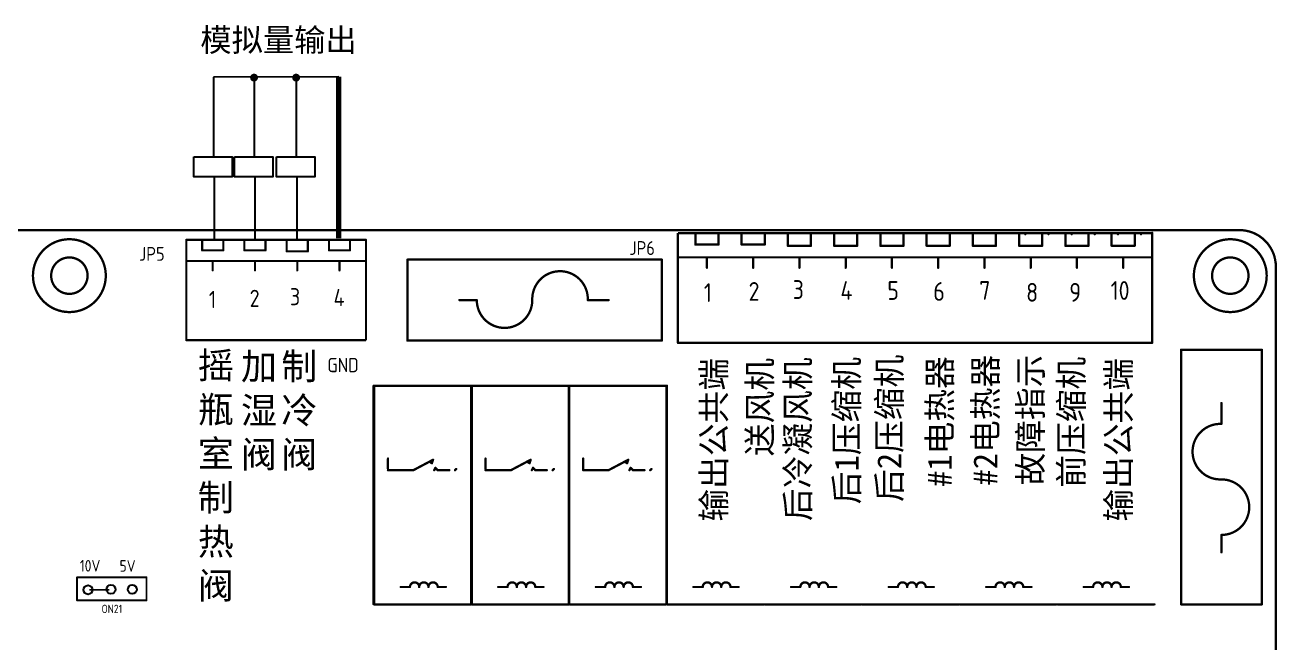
# Model space of a CAD drawing. Extents: x -87154 to -63886, y -546563 to -518689.
# Drawn here: x -71871 to -63886, y -524165 to -520225 of the extents above; entities that cross this region are included whole.
import ezdxf
from ezdxf.enums import TextEntityAlignment as Align

# ---------------------------------------------------------------- set-up
doc = ezdxf.new("R2010")
doc.units = 0
doc.header["$LTSCALE"] = 1000
doc.header["$MEASUREMENT"] = 0
doc.linetypes.add('ACAD_ISO07W100', pattern=[3, 0, -3])
for name, color, linetype in [('BOTTOMSOLDER', 250, 'Continuous'), ('KEEPOUTLAYER', 250, 'Continuous'), ('MECHANICAL1', 251, 'Continuous'), ('TOPOVERLAY', 250, 'Continuous')]:
    doc.layers.add(name, color=color, linetype=linetype)
doc.styles.get("Standard").update_dxf_attribs({"font": 'gbenor.shx', "bigfont": 'gbcbig.shx'})
doc.styles.add('宋体', font='', dxfattribs={"width": 0.8})
doc.styles.get('宋体').set_extended_font_data('SimSun')

msp = doc.modelspace()

# ---------------------------------------------------------------- hatches: boundary and pattern name
h = msp.add_hatch(color=256)
edge = h.paths.add_edge_path()
edge.add_arc((-70410.7, -520560.2), 25.4, 180, 540)
h = msp.add_hatch(color=256)
edge = h.paths.add_edge_path()
edge.add_arc((-70142.3, -520560.2), 25.4, 180, 540)

# ---------------------------------------------------------------- linework, layer by layer
at = {"layer": 'BOTTOMSOLDER', "color": 0, "linetype": 'Continuous'}
for p, q in [((-69869.7, -520556.2), (-70670.3, -520558.1)), ((-70670.3, -520558.1), (-70670.3, -521065.8)), ((-70410.9, -520558.1), (-70410.9, -521065.8)), ((-70142.5, -520558.1), (-70142.5, -521065.8)), ((-70663.5, -521589.1), (-70663.5, -521198)), ((-70404.2, -521589.1), (-70404.2, -521198)), ((-70135.7, -521589.1), (-70135.7, -521198))]:
    msp.add_line(p, q, dxfattribs=at)
at = {"layer": 'BOTTOMSOLDER', "color": 0, "linetype": 'Continuous', "lineweight": 80}
msp.add_lwpolyline([(-69869.7, -521584), (-69869.7, -520556.2)], dxfattribs=at)
at = {"layer": 'BOTTOMSOLDER', "color": 0, "linetype": 'Continuous'}
for points in [[(-70795.1, -521065), (-70549.8, -521065), (-70549.8, -521193.4), (-70795.1, -521193.4)], [(-70535.7, -521065), (-70290.4, -521065), (-70290.4, -521193.4), (-70535.7, -521193.4)], [(-70267.3, -521065), (-70021.9, -521065), (-70021.9, -521193.4), (-70267.3, -521193.4)]]:
    msp.add_lwpolyline(points, close=True, dxfattribs=at)
for centre in [(-71469.3, -523826.3), (-71323.3, -523823.7), (-71187.9, -523823.7)]:
    msp.add_circle(centre, 28.7, dxfattribs=at)
at = {"layer": 'KEEPOUTLAYER', "color": 0, "const_width": 14.8}
for points in [[(-81084.5, -521532.5), (-64125.6, -521532.5)], [(-63893.2, -528560), (-63893.2, -521764.9)]]:
    msp.add_lwpolyline(points, dxfattribs=at)
at = {"layer": 'KEEPOUTLAYER', "color": 0}
for points, const_width in [([(-64129.2, -521532.5, 1), (-64121.9, -521532.5, 1)], 7.38), ([(-64129.2, -521532.5, 1), (-64121.9, -521532.5, 1)], 7.38), ([(-71356.3, -521822.9, 1), (-71821, -521822.9, 1)], 14.8), ([(-63951.3, -521822.9, 1), (-64415.9, -521822.9, 1)], 14.8), ([(-63896.9, -521764.9, 1), (-63889.6, -521764.9, 1)], 7.38), ([(-63896.9, -521764.9, 1), (-63889.6, -521764.9, 1)], 7.38), ([(-71824.6, -521822.9, 1), (-71817.3, -521822.9, 1)], 7.38), ([(-71360, -521822.9, 1), (-71352.6, -521822.9, 1)], 7.38), ([(-64419.6, -521822.9, 1), (-64412.3, -521822.9, 1)], 7.38), ([(-63955, -521822.9, 1), (-63947.6, -521822.9, 1)], 7.38)]:
    msp.add_lwpolyline(points, format="xyb", close=True, dxfattribs=dict(at, const_width=const_width))
at = {"layer": 'KEEPOUTLAYER', "color": 0, "const_width": 14.8}
msp.add_lwpolyline([(-64125.6, -521532.5, -0.414214), (-63893.2, -521764.9)], format="xyb", dxfattribs=at)
at = {"layer": 'MECHANICAL1', "color": 0}
for points, const_width in [([(-71472.5, -521822.9, 1), (-71704.8, -521822.9, 1)], 14.8), ([(-64067.5, -521822.9, 1), (-64299.8, -521822.9, 1)], 14.8), ([(-71708.5, -521822.9, 1), (-71701.1, -521822.9, 1)], 7.38), ([(-71476.2, -521822.9, 1), (-71468.8, -521822.9, 1)], 7.38), ([(-64303.5, -521822.9, 1), (-64296.1, -521822.9, 1)], 7.38), ([(-64071.2, -521822.9, 1), (-64063.8, -521822.9, 1)], 7.38)]:
    msp.add_lwpolyline(points, format="xyb", close=True, dxfattribs=dict(at, const_width=const_width))
at = {"layer": 'TOPOVERLAY', "color": 0}
for points, const_width in [([(-70846.2, -521594.3, 1), (-70839.4, -521594.3, 1)], 6.74), ([(-70846.2, -521594.3, 1), (-70839.4, -521594.3, 1)], 6.74), ([(-70745.1, -521594.3, 1), (-70738.3, -521594.3, 1)], 6.74), ([(-70610.3, -521594.3, 1), (-70603.5, -521594.3, 1)], 6.74), ([(-70475.5, -521594.3, 1), (-70468.8, -521594.3, 1)], 6.74), ([(-70340.7, -521594.3, 1), (-70334, -521594.3, 1)], 6.74), ([(-70205.9, -521601, 1), (-70199.2, -521601, 1)], 6.74), ([(-70071.2, -521601, 1), (-70064.4, -521601, 1)], 6.74), ([(-69936.4, -521594.3, 1), (-69929.6, -521594.3, 1)], 6.74), ([(-69801.6, -521594.3, 1), (-69794.8, -521594.3, 1)], 6.74), ([(-69700.5, -521594.3, 1), (-69693.8, -521594.3, 1)], 6.74), ([(-69700.5, -521594.3, 1), (-69693.8, -521594.3, 1)], 6.74), ([(-66861.9, -521558.5, 1), (-66854.5, -521558.5, 1)], 7.38), ([(-66714.4, -521558.5, 1), (-66707, -521558.5, 1)], 7.38), ([(-66566.9, -521558.5, 1), (-66559.5, -521558.5, 1)], 7.38), ([(-66419.4, -521558.5, 1), (-66412, -521558.5, 1)], 7.38), ([(-66271.8, -521558.5, 1), (-66264.5, -521558.5, 1)], 7.38), ([(-66124.3, -521558.5, 1), (-66116.9, -521558.5, 1)], 7.38), ([(-65976.8, -521558.5, 1), (-65969.4, -521558.5, 1)], 7.38), ([(-65829.3, -521558.5, 1), (-65821.9, -521558.5, 1)], 7.38), ([(-65681.8, -521558.5, 1), (-65674.4, -521558.5, 1)], 7.38), ([(-65494.2, -521558.5, 1), (-65486.9, -521558.5, 1)], 7.38), ([(-65346.7, -521558.5, 1), (-65339.3, -521558.5, 1)], 7.38), ([(-65199.2, -521558.5, 1), (-65191.8, -521558.5, 1)], 7.38), ([(-65051.7, -521558.5, 1), (-65044.3, -521558.5, 1)], 7.38), ([(-64904.2, -521558.5, 1), (-64896.8, -521558.5, 1)], 7.38), ([(-64756.6, -521558.5, 1), (-64749.3, -521558.5, 1)], 7.38), ([(-64686, -521550.2, 1), (-64678.6, -521550.2, 1)], 7.38), ([(-64686, -521550.2, 1), (-64678.6, -521550.2, 1)], 7.38), ([(-70745.1, -521661.7, 1), (-70738.3, -521661.7, 1)], 6.74), ([(-70745.1, -521661.7, 1), (-70738.3, -521661.7, 1)], 6.74), ([(-70610.3, -521661.7, 1), (-70603.5, -521661.7, 1)], 6.74), ([(-70610.3, -521661.7, 1), (-70603.5, -521661.7, 1)], 6.74), ([(-70475.5, -521661.7, 1), (-70468.8, -521661.7, 1)], 6.74), ([(-70475.5, -521661.7, 1), (-70468.8, -521661.7, 1)], 6.74), ([(-70340.7, -521661.7, 1), (-70334, -521661.7, 1)], 6.74), ([(-70340.7, -521661.7, 1), (-70334, -521661.7, 1)], 6.74), ([(-70205.9, -521668.4, 1), (-70199.2, -521668.4, 1)], 6.74), ([(-70205.9, -521668.4, 1), (-70199.2, -521668.4, 1)], 6.74), ([(-70071.2, -521668.4, 1), (-70064.4, -521668.4, 1)], 6.74), ([(-70071.2, -521668.4, 1), (-70064.4, -521668.4, 1)], 6.74), ([(-69936.4, -521661.7, 1), (-69929.6, -521661.7, 1)], 6.74), ([(-69936.4, -521661.7, 1), (-69929.6, -521661.7, 1)], 6.74), ([(-69801.6, -521661.7, 1), (-69794.8, -521661.7, 1)], 6.74), ([(-69801.6, -521661.7, 1), (-69794.8, -521661.7, 1)], 6.74), ([(-67599.5, -521624.9, 1), (-67592.1, -521624.9, 1)], 7.38), ([(-67599.5, -521624.9, 1), (-67592.1, -521624.9, 1)], 7.38), ([(-67452, -521624.9, 1), (-67444.6, -521624.9, 1)], 7.38), ([(-67452, -521624.9, 1), (-67444.6, -521624.9, 1)], 7.38), ([(-67304.5, -521624.9, 1), (-67297.1, -521624.9, 1)], 7.38), ([(-67304.5, -521624.9, 1), (-67297.1, -521624.9, 1)], 7.38), ([(-67156.9, -521624.9, 1), (-67149.6, -521624.9, 1)], 7.38), ([(-67156.9, -521624.9, 1), (-67149.6, -521624.9, 1)], 7.38), ([(-67009.4, -521632.3, 1), (-67002.1, -521632.3, 1)], 7.38), ([(-67009.4, -521632.3, 1), (-67002.1, -521632.3, 1)], 7.38), ([(-66861.9, -521632.3, 1), (-66854.5, -521632.3, 1)], 7.38), ([(-66861.9, -521632.3, 1), (-66854.5, -521632.3, 1)], 7.38), ([(-66714.4, -521632.3, 1), (-66707, -521632.3, 1)], 7.38), ([(-66714.4, -521632.3, 1), (-66707, -521632.3, 1)], 7.38), ([(-66566.9, -521632.3, 1), (-66559.5, -521632.3, 1)], 7.38), ([(-66566.9, -521632.3, 1), (-66559.5, -521632.3, 1)], 7.38), ([(-66419.4, -521632.3, 1), (-66412, -521632.3, 1)], 7.38), ([(-66419.4, -521632.3, 1), (-66412, -521632.3, 1)], 7.38), ([(-66271.8, -521632.3, 1), (-66264.5, -521632.3, 1)], 7.38), ([(-66271.8, -521632.3, 1), (-66264.5, -521632.3, 1)], 7.38), ([(-66124.3, -521632.3, 1), (-66116.9, -521632.3, 1)], 7.38), ([(-66124.3, -521632.3, 1), (-66116.9, -521632.3, 1)], 7.38), ([(-65976.8, -521632.3, 1), (-65969.4, -521632.3, 1)], 7.38), ([(-65976.8, -521632.3, 1), (-65969.4, -521632.3, 1)], 7.38), ([(-65829.3, -521632.3, 1), (-65821.9, -521632.3, 1)], 7.38), ([(-65829.3, -521632.3, 1), (-65821.9, -521632.3, 1)], 7.38), ([(-65681.8, -521632.3, 1), (-65674.4, -521632.3, 1)], 7.38), ([(-65681.8, -521632.3, 1), (-65674.4, -521632.3, 1)], 7.38), ([(-65534.2, -521632.3, 1), (-65526.9, -521632.3, 1)], 7.38), ([(-65534.2, -521632.3, 1), (-65526.9, -521632.3, 1)], 7.38), ([(-65386.7, -521632.3, 1), (-65379.3, -521632.3, 1)], 7.38), ([(-65386.7, -521632.3, 1), (-65379.3, -521632.3, 1)], 7.38), ([(-65239.2, -521632.3, 1), (-65231.8, -521632.3, 1)], 7.38), ([(-65239.2, -521632.3, 1), (-65231.8, -521632.3, 1)], 7.38), ([(-65091.7, -521632.3, 1), (-65084.3, -521632.3, 1)], 7.38), ([(-65091.7, -521632.3, 1), (-65084.3, -521632.3, 1)], 7.38), ([(-64944.2, -521632.3, 1), (-64936.8, -521632.3, 1)], 7.38), ([(-64944.2, -521632.3, 1), (-64936.8, -521632.3, 1)], 7.38), ([(-64796.6, -521632.3, 1), (-64789.3, -521632.3, 1)], 7.38), ([(-64796.6, -521632.3, 1), (-64789.3, -521632.3, 1)], 7.38), ([(-70846.2, -521729.1, 1), (-70839.4, -521729.1, 1)], 6.74), ([(-70677.7, -521729.1, 1), (-70670.9, -521729.1, 1)], 6.74), ([(-70408.1, -521729.1, 1), (-70401.4, -521729.1, 1)], 6.74), ([(-70138.5, -521729.1, 1), (-70131.8, -521729.1, 1)], 6.74), ([(-69869, -521729.1, 1), (-69862.2, -521729.1, 1)], 6.74), ([(-69700.5, -521729.1, 1), (-69693.8, -521729.1, 1)], 6.74), ([(-69436.1, -521720.8, 1), (-69428.7, -521720.8, 1)], 7.38), ([(-69436.1, -521720.8, 1), (-69428.7, -521720.8, 1)], 7.38), ([(-67813.4, -521720.8, 1), (-67806, -521720.8, 1)], 7.38), ([(-67813.4, -521720.8, 1), (-67806, -521720.8, 1)], 7.38), ([(-67710.1, -521706.1, 1), (-67702.8, -521706.1, 1)], 7.38), ([(-67525.7, -521706.1, 1), (-67518.4, -521706.1, 1)], 7.38), ([(-67525.7, -521772.4, 1), (-67518.4, -521772.4, 1)], 7.38), ([(-67230.7, -521706.1, 1), (-67223.3, -521706.1, 1)], 7.38), ([(-67230.7, -521772.4, 1), (-67223.3, -521772.4, 1)], 7.38), ([(-66935.7, -521706.1, 1), (-66928.3, -521706.1, 1)], 7.38), ([(-66935.7, -521772.4, 1), (-66928.3, -521772.4, 1)], 7.38), ([(-66640.6, -521706.1, 1), (-66633.3, -521706.1, 1)], 7.38), ([(-66640.6, -521772.4, 1), (-66633.3, -521772.4, 1)], 7.38), ([(-66530, -521706.1, 1), (-66522.6, -521706.1, 1)], 7.38), ([(-66456.2, -521706.1, 1), (-66448.9, -521706.1, 1)], 7.38), ([(-66345.6, -521706.1, 1), (-66338.2, -521706.1, 1)], 7.38), ([(-66345.6, -521772.4, 1), (-66338.2, -521772.4, 1)], 7.38), ([(-66050.6, -521706.1, 1), (-66043.2, -521706.1, 1)], 7.38), ([(-66050.6, -521772.4, 1), (-66043.2, -521772.4, 1)], 7.38), ([(-65755.5, -521706.1, 1), (-65748.1, -521706.1, 1)], 7.38), ([(-65755.5, -521772.4, 1), (-65748.1, -521772.4, 1)], 7.38), ([(-65460.5, -521706.1, 1), (-65453.1, -521706.1, 1)], 7.38), ([(-65460.5, -521772.4, 1), (-65453.1, -521772.4, 1)], 7.38), ([(-65165.4, -521706.1, 1), (-65158.1, -521706.1, 1)], 7.38), ([(-65165.4, -521772.4, 1), (-65158.1, -521772.4, 1)], 7.38), ([(-64870.4, -521706.1, 1), (-64863, -521706.1, 1)], 7.38), ([(-64870.4, -521772.4, 1), (-64863, -521772.4, 1)], 7.38), ([(-64686, -521706.1, 1), (-64678.6, -521706.1, 1)], 7.38), ([(-63896.9, -521742.7, 1), (-63889.6, -521742.7, 1)], 7.38), ([(-70677.7, -521789.7, 1), (-70670.9, -521789.7, 1)], 6.74), ([(-70408.1, -521789.7, 1), (-70401.4, -521789.7, 1)], 6.74), ([(-70138.5, -521789.7, 1), (-70131.8, -521789.7, 1)], 6.74), ([(-69869, -521789.7, 1), (-69862.2, -521789.7, 1)], 6.74), ([(-69104.2, -521979, 1), (-69096.8, -521979, 1)], 7.38), ([(-68993.6, -521979, 1), (-68986.2, -521979, 1)], 7.38), ([(-68993.6, -521979, 1), (-68986.2, -521979, 1)], 7.38), ([(-68639.5, -521979, 1), (-68632.1, -521979, 1)], 7.38), ([(-68639.5, -521979, 1), (-68632.1, -521979, 1)], 7.38), ([(-68285.5, -521979, 1), (-68278.1, -521979, 1)], 7.38), ([(-68285.5, -521979, 1), (-68278.1, -521979, 1)], 7.38), ([(-68152.7, -521979, 1), (-68145.3, -521979, 1)], 7.38), ([(-70846.2, -522234.5, 1), (-70839.4, -522234.5, 1)], 6.74), ([(-70846.2, -522234.5, 1), (-70839.4, -522234.5, 1)], 6.74), ([(-69436.1, -522237.1, 1), (-69428.7, -522237.1, 1)], 7.38), ([(-69436.1, -522237.1, 1), (-69428.7, -522237.1, 1)], 7.38), ([(-67813.4, -522237.1, 1), (-67806, -522237.1, 1)], 7.38), ([(-67813.4, -522237.1, 1), (-67806, -522237.1, 1)], 7.38), ([(-67710.1, -522251.9, 1), (-67702.8, -522251.9, 1)], 7.38), ([(-67710.1, -522251.9, 1), (-67702.8, -522251.9, 1)], 7.38), ([(-64686, -522251.9, 1), (-64678.6, -522251.9, 1)], 7.38), ([(-64686, -522251.9, 1), (-64678.6, -522251.9, 1)], 7.38), ([(-64501.6, -522296.1, 1), (-64494.2, -522296.1, 1)], 7.38), ([(-64501.6, -522296.1, 1), (-64494.2, -522296.1, 1)], 7.38), ([(-63985.3, -522296.1, 1), (-63977.9, -522296.1, 1)], 7.38), ([(-63985.3, -522296.1, 1), (-63977.9, -522296.1, 1)], 7.38), ([(-69651.5, -522524.8, 1), (-69644.1, -522524.8, 1)], 7.38), ([(-69651.5, -522524.8, 1), (-69644.1, -522524.8, 1)], 7.38), ([(-69648.5, -522524.8, 1), (-69641.2, -522524.8, 1)], 7.38), ([(-69648.5, -522524.8, 1), (-69641.2, -522524.8, 1)], 7.38), ([(-69029, -522524.8, 1), (-69021.6, -522524.8, 1)], 7.38), ([(-69029, -522524.8, 1), (-69021.6, -522524.8, 1)], 7.38), ([(-69026, -522524.8, 1), (-69018.6, -522524.8, 1)], 7.38), ([(-69026, -522524.8, 1), (-69018.6, -522524.8, 1)], 7.38), ([(-68406.4, -522524.8, 1), (-68399.1, -522524.8, 1)], 7.38), ([(-68406.4, -522524.8, 1), (-68399.1, -522524.8, 1)], 7.38), ([(-68403.5, -522524.8, 1), (-68396.1, -522524.8, 1)], 7.38), ([(-68403.5, -522524.8, 1), (-68396.1, -522524.8, 1)], 7.38), ([(-67783.9, -522524.8, 1), (-67776.5, -522524.8, 1)], 7.38), ([(-67783.9, -522524.8, 1), (-67776.5, -522524.8, 1)], 7.38), ([(-67781, -522524.8, 1), (-67773.6, -522524.8, 1)], 7.38), ([(-67781, -522524.8, 1), (-67773.6, -522524.8, 1)], 7.38), ([(-64243.4, -522635.4, 1), (-64236.1, -522635.4, 1)], 7.38), ([(-64243.4, -522768.2, 1), (-64236.1, -522768.2, 1)], 7.38), ([(-64243.4, -522768.2, 1), (-64236.1, -522768.2, 1)], 7.38), ([(-69560, -522989.5, 1), (-69552.7, -522989.5, 1)], 7.38), ([(-69560, -523055.9, 1), (-69552.7, -523055.9, 1)], 7.38), ([(-69295.8, -523009.3, 1), (-69288.4, -523009.3, 1)], 7.38), ([(-69279.8, -523019, 1), (-69272.4, -523019, 1)], 7.38), ([(-69279.8, -523019, 1), (-69272.4, -523019, 1)], 7.38), ([(-69272.4, -522996.9, 1), (-69265, -522996.9, 1)], 7.38), ([(-69272.4, -522996.9, 1), (-69265, -522996.9, 1)], 7.38), ([(-69257.6, -523048.5, 1), (-69250.2, -523048.5, 1)], 7.38), ([(-69257.6, -523048.5, 1), (-69250.2, -523048.5, 1)], 7.38), ([(-69124.9, -523055.9, 1), (-69117.5, -523055.9, 1)], 7.38), ([(-68937.5, -522989.5, 1), (-68930.1, -522989.5, 1)], 7.38), ([(-68937.5, -523055.9, 1), (-68930.1, -523055.9, 1)], 7.38), ([(-68673.3, -523009.3, 1), (-68665.9, -523009.3, 1)], 7.38), ([(-68657.2, -523019, 1), (-68649.8, -523019, 1)], 7.38), ([(-68657.2, -523019, 1), (-68649.8, -523019, 1)], 7.38), ([(-68649.8, -522996.9, 1), (-68642.5, -522996.9, 1)], 7.38), ([(-68649.8, -522996.9, 1), (-68642.5, -522996.9, 1)], 7.38), ([(-68635.1, -523048.5, 1), (-68627.7, -523048.5, 1)], 7.38), ([(-68635.1, -523048.5, 1), (-68627.7, -523048.5, 1)], 7.38), ([(-68502.3, -523055.9, 1), (-68494.9, -523055.9, 1)], 7.38), ([(-68315, -522989.5, 1), (-68307.6, -522989.5, 1)], 7.38), ([(-68315, -523055.9, 1), (-68307.6, -523055.9, 1)], 7.38), ([(-68050.7, -523009.3, 1), (-68043.4, -523009.3, 1)], 7.38), ([(-68034.7, -523019, 1), (-68027.3, -523019, 1)], 7.38), ([(-68034.7, -523019, 1), (-68027.3, -523019, 1)], 7.38), ([(-68027.3, -522996.9, 1), (-68019.9, -522996.9, 1)], 7.38), ([(-68027.3, -522996.9, 1), (-68019.9, -522996.9, 1)], 7.38), ([(-68012.6, -523048.5, 1), (-68005.2, -523048.5, 1)], 7.38), ([(-68012.6, -523048.5, 1), (-68005.2, -523048.5, 1)], 7.38), ([(-67879.8, -523055.9, 1), (-67872.4, -523055.9, 1)], 7.38), ([(-69560, -523063.2, 1), (-69552.7, -523063.2, 1)], 7.38), ([(-69397.8, -523063.2, 1), (-69390.4, -523063.2, 1)], 7.38), ([(-69397.8, -523063.2, 1), (-69390.4, -523063.2, 1)], 7.38), ([(-69265, -523063.2, 1), (-69257.6, -523063.2, 1)], 7.38), ([(-69242.9, -523063.2, 1), (-69235.5, -523063.2, 1)], 7.38), ([(-69242.9, -523063.2, 1), (-69235.5, -523063.2, 1)], 7.38), ([(-69169.1, -523063.2, 1), (-69161.7, -523063.2, 1)], 7.38), ([(-69132.2, -523063.2, 1), (-69124.9, -523063.2, 1)], 7.38), ([(-68937.5, -523063.2, 1), (-68930.1, -523063.2, 1)], 7.38), ([(-68775.2, -523063.2, 1), (-68767.9, -523063.2, 1)], 7.38), ([(-68775.2, -523063.2, 1), (-68767.9, -523063.2, 1)], 7.38), ([(-68642.5, -523063.2, 1), (-68635.1, -523063.2, 1)], 7.38), ([(-68620.3, -523063.2, 1), (-68613, -523063.2, 1)], 7.38), ([(-68620.3, -523063.2, 1), (-68613, -523063.2, 1)], 7.38), ([(-68546.6, -523063.2, 1), (-68539.2, -523063.2, 1)], 7.38), ([(-68509.7, -523063.2, 1), (-68502.3, -523063.2, 1)], 7.38), ([(-68315, -523063.2, 1), (-68307.6, -523063.2, 1)], 7.38), ([(-68152.7, -523063.2, 1), (-68145.3, -523063.2, 1)], 7.38), ([(-68152.7, -523063.2, 1), (-68145.3, -523063.2, 1)], 7.38), ([(-68019.9, -523063.2, 1), (-68012.6, -523063.2, 1)], 7.38), ([(-67997.8, -523063.2, 1), (-67990.4, -523063.2, 1)], 7.38), ([(-67997.8, -523063.2, 1), (-67990.4, -523063.2, 1)], 7.38), ([(-67924, -523063.2, 1), (-67916.7, -523063.2, 1)], 7.38), ([(-67887.2, -523063.2, 1), (-67879.8, -523063.2, 1)], 7.38), ([(-64243.4, -523122.2, 1), (-64236.1, -523122.2, 1)], 7.38), ([(-64243.4, -523122.2, 1), (-64236.1, -523122.2, 1)], 7.38), ([(-64243.4, -523476.3, 1), (-64236.1, -523476.3, 1)], 7.38), ([(-64243.4, -523476.3, 1), (-64236.1, -523476.3, 1)], 7.38), ([(-64243.4, -523586.9, 1), (-64236.1, -523586.9, 1)], 7.38), ([(-71542.5, -523746.2, 1), (-71536.7, -523746.2, 1)], 5.81), ([(-71542.5, -523746.2, 1), (-71536.7, -523746.2, 1)], 5.81), ([(-71099.9, -523746.2, 1), (-71094.1, -523746.2, 1)], 5.81), ([(-71099.9, -523746.2, 1), (-71094.1, -523746.2, 1)], 5.81), ([(-69478.9, -523808.2, 1), (-69471.5, -523808.2, 1)], 7.38), ([(-69419.9, -523808.2, 1), (-69412.5, -523808.2, 1)], 7.38), ([(-69419.9, -523808.2, 1), (-69412.5, -523808.2, 1)], 7.38), ([(-69360.9, -523808.2, 1), (-69353.5, -523808.2, 1)], 7.38), ([(-69360.9, -523808.2, 1), (-69353.5, -523808.2, 1)], 7.38), ([(-69301.9, -523808.2, 1), (-69294.5, -523808.2, 1)], 7.38), ([(-69301.9, -523808.2, 1), (-69294.5, -523808.2, 1)], 7.38), ([(-69242.9, -523808.2, 1), (-69235.5, -523808.2, 1)], 7.38), ([(-69242.9, -523808.2, 1), (-69235.5, -523808.2, 1)], 7.38), ([(-69191.2, -523808.2, 1), (-69183.9, -523808.2, 1)], 7.38), ([(-68856.4, -523808.2, 1), (-68849, -523808.2, 1)], 7.38), ([(-68797.4, -523808.2, 1), (-68790, -523808.2, 1)], 7.38), ([(-68797.4, -523808.2, 1), (-68790, -523808.2, 1)], 7.38), ([(-68738.4, -523808.2, 1), (-68731, -523808.2, 1)], 7.38), ([(-68738.4, -523808.2, 1), (-68731, -523808.2, 1)], 7.38), ([(-68679.3, -523808.2, 1), (-68672, -523808.2, 1)], 7.38), ([(-68679.3, -523808.2, 1), (-68672, -523808.2, 1)], 7.38), ([(-68620.3, -523808.2, 1), (-68613, -523808.2, 1)], 7.38), ([(-68620.3, -523808.2, 1), (-68613, -523808.2, 1)], 7.38), ([(-68568.7, -523808.2, 1), (-68561.3, -523808.2, 1)], 7.38), ([(-68233.8, -523808.2, 1), (-68226.5, -523808.2, 1)], 7.38), ([(-68174.8, -523808.2, 1), (-68167.5, -523808.2, 1)], 7.38), ([(-68174.8, -523808.2, 1), (-68167.5, -523808.2, 1)], 7.38), ([(-68115.8, -523808.2, 1), (-68108.4, -523808.2, 1)], 7.38), ([(-68115.8, -523808.2, 1), (-68108.4, -523808.2, 1)], 7.38), ([(-68056.8, -523808.2, 1), (-68049.4, -523808.2, 1)], 7.38), ([(-68056.8, -523808.2, 1), (-68049.4, -523808.2, 1)], 7.38), ([(-67997.8, -523808.2, 1), (-67990.4, -523808.2, 1)], 7.38), ([(-67997.8, -523808.2, 1), (-67990.4, -523808.2, 1)], 7.38), ([(-67946.2, -523808.2, 1), (-67938.8, -523808.2, 1)], 7.38), ([(-67611.3, -523808.2, 1), (-67603.9, -523808.2, 1)], 7.38), ([(-67552.3, -523808.2, 1), (-67544.9, -523808.2, 1)], 7.38), ([(-67552.3, -523808.2, 1), (-67544.9, -523808.2, 1)], 7.38), ([(-67493.3, -523808.2, 1), (-67485.9, -523808.2, 1)], 7.38), ([(-67493.3, -523808.2, 1), (-67485.9, -523808.2, 1)], 7.38), ([(-67434.3, -523808.2, 1), (-67426.9, -523808.2, 1)], 7.38), ([(-67434.3, -523808.2, 1), (-67426.9, -523808.2, 1)], 7.38), ([(-67375.3, -523808.2, 1), (-67367.9, -523808.2, 1)], 7.38), ([(-67375.3, -523808.2, 1), (-67367.9, -523808.2, 1)], 7.38), ([(-67323.6, -523808.2, 1), (-67316.3, -523808.2, 1)], 7.38), ([(-66988.8, -523808.2, 1), (-66981.4, -523808.2, 1)], 7.38), ([(-66929.8, -523808.2, 1), (-66922.4, -523808.2, 1)], 7.38), ([(-66929.8, -523808.2, 1), (-66922.4, -523808.2, 1)], 7.38), ([(-66870.8, -523808.2, 1), (-66863.4, -523808.2, 1)], 7.38), ([(-66870.8, -523808.2, 1), (-66863.4, -523808.2, 1)], 7.38), ([(-66811.8, -523808.2, 1), (-66804.4, -523808.2, 1)], 7.38), ([(-66811.8, -523808.2, 1), (-66804.4, -523808.2, 1)], 7.38), ([(-66752.7, -523808.2, 1), (-66745.4, -523808.2, 1)], 7.38), ([(-66752.7, -523808.2, 1), (-66745.4, -523808.2, 1)], 7.38), ([(-66701.1, -523808.2, 1), (-66693.7, -523808.2, 1)], 7.38), ([(-66366.2, -523808.2, 1), (-66358.9, -523808.2, 1)], 7.38), ([(-66307.2, -523808.2, 1), (-66299.9, -523808.2, 1)], 7.38), ([(-66307.2, -523808.2, 1), (-66299.9, -523808.2, 1)], 7.38), ([(-66248.2, -523808.2, 1), (-66240.9, -523808.2, 1)], 7.38), ([(-66248.2, -523808.2, 1), (-66240.9, -523808.2, 1)], 7.38), ([(-66189.2, -523808.2, 1), (-66181.8, -523808.2, 1)], 7.38), ([(-66189.2, -523808.2, 1), (-66181.8, -523808.2, 1)], 7.38), ([(-66130.2, -523808.2, 1), (-66122.8, -523808.2, 1)], 7.38), ([(-66130.2, -523808.2, 1), (-66122.8, -523808.2, 1)], 7.38), ([(-66078.6, -523808.2, 1), (-66071.2, -523808.2, 1)], 7.38), ([(-65743.7, -523808.2, 1), (-65736.3, -523808.2, 1)], 7.38), ([(-65684.7, -523808.2, 1), (-65677.3, -523808.2, 1)], 7.38), ([(-65684.7, -523808.2, 1), (-65677.3, -523808.2, 1)], 7.38), ([(-65625.7, -523808.2, 1), (-65618.3, -523808.2, 1)], 7.38), ([(-65625.7, -523808.2, 1), (-65618.3, -523808.2, 1)], 7.38), ([(-65566.7, -523808.2, 1), (-65559.3, -523808.2, 1)], 7.38), ([(-65566.7, -523808.2, 1), (-65559.3, -523808.2, 1)], 7.38), ([(-65507.7, -523808.2, 1), (-65500.3, -523808.2, 1)], 7.38), ([(-65507.7, -523808.2, 1), (-65500.3, -523808.2, 1)], 7.38), ([(-65456.1, -523808.2, 1), (-65448.7, -523808.2, 1)], 7.38), ([(-65121.2, -523808.2, 1), (-65113.8, -523808.2, 1)], 7.38), ([(-65062.2, -523808.2, 1), (-65054.8, -523808.2, 1)], 7.38), ([(-65062.2, -523808.2, 1), (-65054.8, -523808.2, 1)], 7.38), ([(-65003.2, -523808.2, 1), (-64995.8, -523808.2, 1)], 7.38), ([(-65003.2, -523808.2, 1), (-64995.8, -523808.2, 1)], 7.38), ([(-64944.2, -523808.2, 1), (-64936.8, -523808.2, 1)], 7.38), ([(-64944.2, -523808.2, 1), (-64936.8, -523808.2, 1)], 7.38), ([(-64885.2, -523808.2, 1), (-64877.8, -523808.2, 1)], 7.38), ([(-64885.2, -523808.2, 1), (-64877.8, -523808.2, 1)], 7.38), ([(-64833.5, -523808.2, 1), (-64826.1, -523808.2, 1)], 7.38), ([(-71542.5, -523893.7, 1), (-71536.7, -523893.7, 1)], 5.81), ([(-71542.5, -523893.7, 1), (-71536.7, -523893.7, 1)], 5.81), ([(-71099.9, -523893.7, 1), (-71094.1, -523893.7, 1)], 5.81), ([(-71099.9, -523893.7, 1), (-71094.1, -523893.7, 1)], 5.81), ([(-69651.5, -523918.8, 1), (-69644.1, -523918.8, 1)], 7.38), ([(-69651.5, -523918.8, 1), (-69644.1, -523918.8, 1)], 7.38), ([(-69648.5, -523918.8, 1), (-69641.2, -523918.8, 1)], 7.38), ([(-69648.5, -523918.8, 1), (-69641.2, -523918.8, 1)], 7.38), ([(-69029, -523918.8, 1), (-69021.6, -523918.8, 1)], 7.38), ([(-69029, -523918.8, 1), (-69021.6, -523918.8, 1)], 7.38), ([(-69026, -523918.8, 1), (-69018.6, -523918.8, 1)], 7.38), ([(-69026, -523918.8, 1), (-69018.6, -523918.8, 1)], 7.38), ([(-68406.4, -523918.8, 1), (-68399.1, -523918.8, 1)], 7.38), ([(-68406.4, -523918.8, 1), (-68399.1, -523918.8, 1)], 7.38), ([(-68403.5, -523918.8, 1), (-68396.1, -523918.8, 1)], 7.38), ([(-68403.5, -523918.8, 1), (-68396.1, -523918.8, 1)], 7.38), ([(-67783.9, -523918.8, 1), (-67776.5, -523918.8, 1)], 7.38), ([(-67783.9, -523918.8, 1), (-67776.5, -523918.8, 1)], 7.38), ([(-67781, -523918.8, 1), (-67773.6, -523918.8, 1)], 7.38), ([(-67781, -523918.8, 1), (-67773.6, -523918.8, 1)], 7.38), ([(-67161.4, -523918.8, 1), (-67154, -523918.8, 1)], 7.38), ([(-67161.4, -523918.8, 1), (-67154, -523918.8, 1)], 7.38), ([(-67158.4, -523918.8, 1), (-67151, -523918.8, 1)], 7.38), ([(-67158.4, -523918.8, 1), (-67151, -523918.8, 1)], 7.38), ([(-66538.8, -523918.8, 1), (-66531.5, -523918.8, 1)], 7.38), ([(-66538.8, -523918.8, 1), (-66531.5, -523918.8, 1)], 7.38), ([(-66535.9, -523918.8, 1), (-66528.5, -523918.8, 1)], 7.38), ([(-66535.9, -523918.8, 1), (-66528.5, -523918.8, 1)], 7.38), ([(-65916.3, -523918.8, 1), (-65908.9, -523918.8, 1)], 7.38), ([(-65916.3, -523918.8, 1), (-65908.9, -523918.8, 1)], 7.38), ([(-65913.4, -523918.8, 1), (-65906, -523918.8, 1)], 7.38), ([(-65913.4, -523918.8, 1), (-65906, -523918.8, 1)], 7.38), ([(-65293.8, -523918.8, 1), (-65286.4, -523918.8, 1)], 7.38), ([(-65293.8, -523918.8, 1), (-65286.4, -523918.8, 1)], 7.38), ([(-65290.8, -523918.8, 1), (-65283.5, -523918.8, 1)], 7.38), ([(-65290.8, -523918.8, 1), (-65283.5, -523918.8, 1)], 7.38), ([(-64671.2, -523918.8, 1), (-64663.9, -523918.8, 1)], 7.38), ([(-64671.2, -523918.8, 1), (-64663.9, -523918.8, 1)], 7.38), ([(-64501.6, -523918.8, 1), (-64494.2, -523918.8, 1)], 7.38), ([(-64501.6, -523918.8, 1), (-64494.2, -523918.8, 1)], 7.38), ([(-63985.3, -523918.8, 1), (-63977.9, -523918.8, 1)], 7.38), ([(-63985.3, -523918.8, 1), (-63977.9, -523918.8, 1)], 7.38)]:
    msp.add_lwpolyline(points, format="xyb", close=True, dxfattribs=dict(at, const_width=const_width))
for points, const_width in [([(-70842.8, -521594.3), (-69697.1, -521594.3)], 13.5), ([(-70842.8, -522234.5), (-70842.8, -521594.3)], 13.5), ([(-70741.7, -521661.7), (-70741.7, -521594.3)], 13.5), ([(-70606.9, -521661.7), (-70606.9, -521594.3)], 13.5), ([(-70472.1, -521661.7), (-70472.1, -521594.3)], 13.5), ([(-70337.4, -521661.7), (-70337.4, -521594.3)], 13.5), ([(-70202.6, -521668.4), (-70202.6, -521601)], 13.5), ([(-70067.8, -521668.4), (-70067.8, -521601)], 13.5), ([(-69933, -521661.7), (-69933, -521594.3)], 13.5), ([(-69798.2, -521661.7), (-69798.2, -521594.3)], 13.5), ([(-69697.1, -522234.5), (-69697.1, -521594.3)], 13.5), ([(-67706.5, -521551.2), (-64682.3, -521551.2)], 14.8), ([(-67706.5, -522251.9), (-67706.5, -521551.2)], 14.8), ([(-67595.8, -521624.9), (-67595.8, -521551.2)], 14.8), ([(-67448.3, -521624.9), (-67448.3, -521551.2)], 14.8), ([(-67300.8, -521624.9), (-67300.8, -521551.2)], 14.8), ([(-67153.3, -521624.9), (-67153.3, -521551.2)], 14.8), ([(-67005.7, -521632.3), (-67005.7, -521558.5)], 14.8), ([(-66858.2, -521632.3), (-66858.2, -521558.5)], 14.8), ([(-66710.7, -521632.3), (-66710.7, -521558.5)], 14.8), ([(-66563.2, -521632.3), (-66563.2, -521558.5)], 14.8), ([(-66415.7, -521632.3), (-66415.7, -521558.5)], 14.8), ([(-66268.1, -521632.3), (-66268.1, -521558.5)], 14.8), ([(-66120.6, -521632.3), (-66120.6, -521558.5)], 14.8), ([(-65973.1, -521632.3), (-65973.1, -521558.5)], 14.8), ([(-65825.6, -521632.3), (-65825.6, -521558.5)], 14.8), ([(-65678.1, -521632.3), (-65678.1, -521558.5)], 14.8), ([(-65530.5, -521632.3), (-65530.5, -521558.5)], 14.8), ([(-65383, -521632.3), (-65383, -521558.5)], 14.8), ([(-65235.5, -521632.3), (-65235.5, -521558.5)], 14.8), ([(-65088, -521632.3), (-65088, -521558.5)], 14.8), ([(-64940.5, -521632.3), (-64940.5, -521558.5)], 14.8), ([(-64793, -521632.3), (-64793, -521558.5)], 14.8), ([(-64682.3, -522251.9), (-64682.3, -521551.2)], 14.8), ([(-70741.7, -521661.7), (-70606.9, -521661.7)], 13.5), ([(-70472.1, -521661.7), (-70337.4, -521661.7)], 13.5), ([(-70202.6, -521668.4), (-70067.8, -521668.4)], 13.5), ([(-69933, -521661.7), (-69798.2, -521661.7)], 13.5), ([(-67595.8, -521624.9), (-67448.3, -521624.9)], 14.8), ([(-67300.8, -521624.9), (-67153.3, -521624.9)], 14.8), ([(-67005.7, -521632.3), (-66858.2, -521632.3)], 14.8), ([(-66710.7, -521632.3), (-66563.2, -521632.3)], 14.8), ([(-66415.7, -521632.3), (-66268.1, -521632.3)], 14.8), ([(-66120.6, -521632.3), (-65973.1, -521632.3)], 14.8), ([(-65825.6, -521632.3), (-65678.1, -521632.3)], 14.8), ([(-65530.5, -521632.3), (-65383, -521632.3)], 14.8), ([(-65235.5, -521632.3), (-65088, -521632.3)], 14.8), ([(-64940.5, -521632.3), (-64793, -521632.3)], 14.8), ([(-70842.8, -521729.1), (-69697.1, -521729.1)], 13.5), ([(-70674.3, -521789.7), (-70674.3, -521729.1)], 13.5), ([(-70404.7, -521789.7), (-70404.7, -521729.1)], 13.5), ([(-70135.2, -521789.7), (-70135.2, -521729.1)], 13.5), ([(-69865.6, -521789.7), (-69865.6, -521729.1)], 13.5), ([(-69432.4, -521720.8), (-67809.7, -521720.8)], 14.8), ([(-69432.4, -522237.1), (-69432.4, -521720.8)], 14.8), ([(-67809.7, -522237.1), (-67809.7, -521720.8)], 14.8), ([(-67706.5, -521706.1), (-66452.5, -521706.1)], 14.8), ([(-67522.1, -521772.4), (-67522.1, -521706.1)], 14.8), ([(-67227, -521772.4), (-67227, -521706.1)], 14.8), ([(-66932, -521772.4), (-66932, -521706.1)], 14.8), ([(-66636.9, -521772.4), (-66636.9, -521706.1)], 14.8), ([(-66526.3, -521706.1), (-64682.3, -521706.1)], 14.8), ([(-66341.9, -521772.4), (-66341.9, -521706.1)], 14.8), ([(-66046.9, -521772.4), (-66046.9, -521706.1)], 14.8), ([(-65751.8, -521772.4), (-65751.8, -521706.1)], 14.8), ([(-65456.8, -521772.4), (-65456.8, -521706.1)], 14.8), ([(-65161.8, -521772.4), (-65161.8, -521706.1)], 14.8), ([(-64866.7, -521772.4), (-64866.7, -521706.1)], 14.8), ([(-69100.5, -521979), (-68989.9, -521979)], 14.8), ([(-68281.8, -521979), (-68149, -521979)], 14.8), ([(-70842.8, -522234.5), (-69697.1, -522234.5)], 13.5), ([(-69432.4, -522237.1), (-67809.7, -522237.1)], 14.8), ([(-67706.5, -522251.9), (-64682.3, -522251.9)], 14.8), ([(-64497.9, -522296.1), (-63981.6, -522296.1)], 14.8), ([(-64497.9, -523918.8), (-64497.9, -522296.1)], 14.8), ([(-63981.6, -523918.8), (-63981.6, -522296.1)], 14.8), ([(-69647.8, -523918.8), (-69647.8, -522524.8)], 14.8), ([(-69644.9, -522524.8), (-69025.3, -522524.8)], 14.8), ([(-69644.9, -523918.8), (-69644.9, -522524.8)], 14.8), ([(-69025.3, -523918.8), (-69025.3, -522524.8)], 14.8), ([(-69022.3, -523918.8), (-69022.3, -522524.8)], 14.8), ([(-69022.3, -522524.8), (-68402.7, -522524.8)], 14.8), ([(-68402.7, -523918.8), (-68402.7, -522524.8)], 14.8), ([(-68399.8, -522524.8), (-67780.2, -522524.8)], 14.8), ([(-68399.8, -523918.8), (-68399.8, -522524.8)], 14.8), ([(-67780.2, -523918.8), (-67780.2, -522524.8)], 14.8), ([(-67777.3, -523918.8), (-67777.3, -522524.8)], 14.8), ([(-64239.8, -522768.2), (-64239.8, -522635.4)], 14.8), ([(-69556.3, -523055.9), (-69556.3, -522989.5)], 14.8), ([(-69394.1, -523063.2), (-69268.7, -522996.9)], 14.8), ([(-69292.1, -523009.3), (-69276.1, -523019)], 14.8), ([(-69276.1, -523019), (-69268.7, -522996.9)], 14.8), ([(-69261.3, -523063.2), (-69253.9, -523048.5)], 14.8), ([(-69253.9, -523048.5), (-69239.2, -523063.2)], 14.8), ([(-69128.5, -523063.2), (-69121.2, -523055.9)], 14.8), ([(-68933.8, -523055.9), (-68933.8, -522989.5)], 14.8), ([(-68771.5, -523063.2), (-68646.2, -522996.9)], 14.8), ([(-68669.6, -523009.3), (-68653.5, -523019)], 14.8), ([(-68653.5, -523019), (-68646.2, -522996.9)], 14.8), ([(-68638.8, -523063.2), (-68631.4, -523048.5)], 14.8), ([(-68631.4, -523048.5), (-68616.7, -523063.2)], 14.8), ([(-68506, -523063.2), (-68498.6, -523055.9)], 14.8), ([(-68311.3, -523055.9), (-68311.3, -522989.5)], 14.8), ([(-68149, -523063.2), (-68023.6, -522996.9)], 14.8), ([(-68047, -523009.3), (-68031, -523019)], 14.8), ([(-68031, -523019), (-68023.6, -522996.9)], 14.8), ([(-68016.2, -523063.2), (-68008.9, -523048.5)], 14.8), ([(-68008.9, -523048.5), (-67994.1, -523063.2)], 14.8), ([(-67883.5, -523063.2), (-67876.1, -523055.9)], 14.8), ([(-69556.3, -523063.2), (-69394.1, -523063.2)], 14.8), ([(-69239.2, -523063.2), (-69165.4, -523063.2)], 14.8), ([(-68933.8, -523063.2), (-68771.5, -523063.2)], 14.8), ([(-68616.7, -523063.2), (-68542.9, -523063.2)], 14.8), ([(-68311.3, -523063.2), (-68149, -523063.2)], 14.8), ([(-67994.1, -523063.2), (-67920.4, -523063.2)], 14.8), ([(-64239.8, -523586.9), (-64239.8, -523476.3)], 14.8), ([(-71539.6, -523746.2), (-71097, -523746.2)], 11.6), ([(-71539.6, -523893.7), (-71539.6, -523746.2)], 11.6), ([(-71097, -523893.7), (-71097, -523746.2)], 11.6), ([(-71461.9, -523826.1), (-71334.3, -523826.1)], 11.6), ([(-69475.2, -523808.2), (-69416.2, -523808.2)], 14.8), ([(-69239.2, -523808.2), (-69187.6, -523808.2)], 14.8), ([(-68852.7, -523808.2), (-68793.7, -523808.2)], 14.8), ([(-68616.7, -523808.2), (-68565, -523808.2)], 14.8), ([(-68230.2, -523808.2), (-68171.1, -523808.2)], 14.8), ([(-67994.1, -523808.2), (-67942.5, -523808.2)], 14.8), ([(-67607.6, -523808.2), (-67548.6, -523808.2)], 14.8), ([(-67371.6, -523808.2), (-67320, -523808.2)], 14.8), ([(-66985.1, -523808.2), (-66926.1, -523808.2)], 14.8), ([(-66749.1, -523808.2), (-66697.4, -523808.2)], 14.8), ([(-66362.6, -523808.2), (-66303.5, -523808.2)], 14.8), ([(-66126.5, -523808.2), (-66074.9, -523808.2)], 14.8), ([(-65740, -523808.2), (-65681, -523808.2)], 14.8), ([(-65504, -523808.2), (-65452.4, -523808.2)], 14.8), ([(-65117.5, -523808.2), (-65058.5, -523808.2)], 14.8), ([(-64881.5, -523808.2), (-64829.8, -523808.2)], 14.8), ([(-71539.6, -523893.7), (-71097, -523893.7)], 11.6), ([(-69644.9, -523918.8), (-69025.3, -523918.8)], 14.8), ([(-69022.3, -523918.8), (-68402.7, -523918.8)], 14.8), ([(-68399.8, -523918.8), (-67780.2, -523918.8)], 14.8), ([(-67777.3, -523918.8), (-67157.7, -523918.8)], 14.8), ([(-67154.7, -523918.8), (-66535.2, -523918.8)], 14.8), ([(-66532.2, -523918.8), (-65912.6, -523918.8)], 14.8), ([(-65909.7, -523918.8), (-65290.1, -523918.8)], 14.8), ([(-65287.1, -523918.8), (-64667.6, -523918.8)], 14.8), ([(-64497.9, -523918.8), (-63981.6, -523918.8)], 14.8)]:
    msp.add_lwpolyline(points, dxfattribs=dict(at, const_width=const_width))
at = {"layer": 'TOPOVERLAY', "color": 0, "const_width": 14.8}
for points in [[(-68635.8, -521979, -1.042534), (-68281.8, -521979)], [(-68635.8, -521979, -1), (-68989.9, -521979)], [(-64239.8, -523122.2, -1.042534), (-64239.8, -522768.2)], [(-64239.8, -523122.2, -1), (-64239.8, -523476.3)], [(-69416.2, -523808.2, -1), (-69357.2, -523808.2)], [(-69357.2, -523808.2, -1), (-69298.2, -523808.2)], [(-69298.2, -523808.2, -1), (-69239.2, -523808.2)], [(-68793.7, -523808.2, -1), (-68734.7, -523808.2)], [(-68734.7, -523808.2, -1), (-68675.7, -523808.2)], [(-68675.7, -523808.2, -1), (-68616.7, -523808.2)], [(-68171.1, -523808.2, -1), (-68112.1, -523808.2)], [(-68112.1, -523808.2, -1), (-68053.1, -523808.2)], [(-68053.1, -523808.2, -1), (-67994.1, -523808.2)], [(-67548.6, -523808.2, -1), (-67489.6, -523808.2)], [(-67489.6, -523808.2, -1), (-67430.6, -523808.2)], [(-67430.6, -523808.2, -1), (-67371.6, -523808.2)], [(-66926.1, -523808.2, -1), (-66867.1, -523808.2)], [(-66867.1, -523808.2, -1), (-66808.1, -523808.2)], [(-66808.1, -523808.2, -1), (-66749.1, -523808.2)], [(-66303.5, -523808.2, -1), (-66244.5, -523808.2)], [(-66244.5, -523808.2, -1), (-66185.5, -523808.2)], [(-66185.5, -523808.2, -1), (-66126.5, -523808.2)], [(-65681, -523808.2, -1), (-65622, -523808.2)], [(-65622, -523808.2, -1), (-65563, -523808.2)], [(-65563, -523808.2, -1), (-65504, -523808.2)], [(-65058.5, -523808.2, -1), (-64999.5, -523808.2)], [(-64999.5, -523808.2, -1), (-64940.5, -523808.2)], [(-64940.5, -523808.2, -1), (-64881.5, -523808.2)]]:
    msp.add_lwpolyline(points, format="xyb", dxfattribs=at)

# ---------------------------------------------------------------- texts
at = {"linetype": 'ACAD_ISO07W100', "style": '宋体'}
for s, p in [('后2压缩机', (-66435.3, -522327.1)), ('#2电热器', (-65822.2, -522327.4)), ('输出公共端', (-67554.7, -522348.1)), ('送风机', (-67261.4, -522348.1)), ('后冷凝风机', (-67019.1, -522344.3)), ('后1压缩机', (-66707.4, -522342)), ('#1电热器', (-66113.4, -522336.6)), ('前压缩机', (-65274.4, -522340.3)), ('输出公共端', (-64973.4, -522348.1))]:
    msp.add_text(s, height=153, rotation=90, dxfattribs=at).set_placement(p, align=Align.TOP_RIGHT)
at = {"color": 7, "linetype": 'ACAD_ISO07W100', "style": '宋体'}
msp.add_text('故障指示', height=153, rotation=90, dxfattribs=at).set_placement((-65535.2, -522326.5), align=Align.TOP_RIGHT)
at = {"layer": 'BOTTOMSOLDER', "color": 0, "linetype": 'Continuous', "attachment_point": 1}
for s, insert, char_height, width in [('{\\fSimSun|b0|i0|c134|p54;模拟量输出}', (-70753.5, -520246.9), 146.339, 1373.848), ('{\\fSimSun|b0|i0|c134|p54;摇瓶室制热阀}', (-70769.3, -522311), 168.48, 49.596), ('{\\fSimSun|b0|i0|c134|p54;加湿阀}', (-70494.2, -522316.8), 168.48, 49.596), ('{\\fSimSun|b0|i0|c134|p54;制冷阀}', (-70237.2, -522316.8), 168.48, 49.596)]:
    msp.add_mtext(s, dxfattribs=dict(at, insert=insert, char_height=char_height, width=width))
at = {"layer": 'TOPOVERLAY', "color": 0}
for s, height, p in [('JP6', 88.51, (-68016.2, -521691.3)), ('JP5', 88.51, (-71143.7, -521728.2)), ('3', 119.5, (-66974.8, -521971.5)), ('1 ', 109.18, (-70699.1, -522029.1)), ('2', 109.2, (-70438.6, -522022.3)), ('3', 109.2, (-70181.6, -522011.6)), ('4', 109.2, (-69903.1, -522016.9)), ('1 ', 119.49, (-67541.3, -521990.6)), ('2', 119.5, (-67256.2, -521983.2)), ('4', 119.5, (-66670, -521977.3)), ('5', 119.5, (-66371.1, -521977.3)), ('6', 119.5, (-66078, -521983.2)), ('7', 119.5, (-65784.9, -521977.3)), ('8', 119.5, (-65485.9, -521989)), ('9', 119.5, (-65210.4, -521989)), ('10', 119.49, (-64946.7, -521977.3)), ('GND', 91.44, (-69943.3, -522438.7)), ('10V', 73.76, (-71522.2, -523709.9)), ('5V', 73.76, (-71268.5, -523710.8)), ('ON21', 53.11, (-71383.1, -523974.4))]:
    msp.add_text(s, height=height, dxfattribs=at).set_placement(p)

doc.saveas('drawing.dxf')
